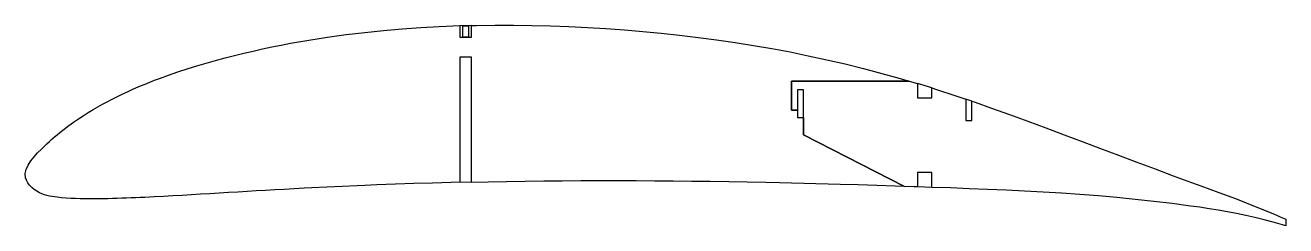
# Model space of a CAD drawing. Header units: millimetres. Extents: x -152 to 286, y -70 to 0.
import ezdxf

# ---------------------------------------------------------------- set-up
doc = ezdxf.new("R2010")
doc.units = ezdxf.units.MM

msp = doc.modelspace()

# ---------------------------------------------------------------- linework, layer by layer
for p, q in [((3, 0.04), (-1, -0.01)), ((-1, -3.96), (0, -3.96)), ((0, -3.96), (0, 0)), ((0, 0), (2, 0)), ((2, -3.96), (0, -3.96)), ((2, 0), (2, -3.96)), ((163, -21.63), (158, -20.09)), ((176.88, -26.2), (174.88, -25.52)), ((3, -54.48), (-1, -54.41)), ((163, -56.17), (158, -56))]:
    msp.add_line(p, q)
at = {"color": 3, "linetype": 'Continuous', "lineweight": 25}
msp.add_lwpolyline([(152.02, -18.33), (155.18, -19.26), (114.28, -19.26), (114.28, -29.39), (116.37, -29.39), (116.37, -31.93), (118.37, -31.93), (118.37, -37.95), (153.5, -55.85), (150.28, -55.74), (143.86, -55.53), (137.43, -55.33), (131.14, -55.15), (110.04, -54.61), (105.29, -54.51), (98.87, -54.38), (92.44, -54.27), (86.01, -54.17), (79.58, -54.09), (73.15, -54.03), (66.71, -53.98), (60.27, -53.94), (53.84, -53.93), (47.41, -53.93), (40.97, -53.95), (34.54, -53.99), (28.1, -54.05), (21.66, -54.13), (15.22, -54.23), (8.77, -54.35), (3, -54.48), (3, -10.96), (-1, -10.96), (-1, -54.41), (-4.1, -54.48), (-10.54, -54.67), (-16.99, -54.88), (-23.44, -55.1), (-29.89, -55.35), (-34.11, -55.53), (-55.21, -56.51), (-62.12, -56.88), (-65.34, -57.06), (-68.57, -57.24), (-71.79, -57.42), (-75.02, -57.61), (-78.24, -57.8), (-81.47, -58), (-84.69, -58.19), (-87.92, -58.39), (-91.14, -58.59), (-94.37, -58.78), (-97.59, -58.97), (-100.82, -59.16), (-104.05, -59.33), (-107.27, -59.49), (-108.88, -59.57), (-110.5, -59.65), (-112.11, -59.72), (-113.72, -59.79), (-115.33, -59.85), (-116.94, -59.92), (-118.55, -59.98), (-120.16, -60.04), (-121.77, -60.09), (-123.38, -60.14), (-124.99, -60.18), (-126.6, -60.21), (-128.21, -60.22), (-129.83, -60.22), (-131.44, -60.2), (-133.05, -60.16), (-134.66, -60.09), (-136.26, -60.01), (-137.87, -59.9), (-139.47, -59.76), (-141.06, -59.59), (-141.95, -59.49), (-142.84, -59.36), (-143.72, -59.2), (-144.6, -59), (-145.47, -58.75), (-146.33, -58.44), (-147.18, -58.05), (-148.13, -57.52), (-149.03, -56.9), (-149.87, -56.19), (-150.61, -55.42), (-151.24, -54.6), (-151.72, -53.73), (-152.02, -52.84), (-152.13, -51.38), (-151.8, -49.91), (-151.12, -48.43), (-150.18, -46.98), (-149.04, -45.56), (-147.8, -44.19), (-146.52, -42.89), (-145.57, -41.96), (-144.64, -41.08), (-143.73, -40.24), (-142.82, -39.42), (-141.92, -38.64), (-141, -37.87), (-140.08, -37.12), (-138.53, -35.91), (-136.93, -34.72), (-135.3, -33.56), (-133.63, -32.41), (-131.93, -31.3), (-130.21, -30.21), (-128.47, -29.15), (-126.85, -28.21), (-125.23, -27.29), (-123.59, -26.4), (-121.95, -25.53), (-120.29, -24.69), (-118.62, -23.87), (-116.14, -22.71), (-114.53, -21.97), (-113.71, -21.63), (-112.08, -20.93), (-110.44, -20.25), (-108.79, -19.59), (-107.14, -18.95), (-105.47, -18.32), (-102.26, -17.15), (-99.03, -16.03), (-95.78, -14.97), (-92.51, -13.95), (-89.23, -12.98), (-85.94, -12.05), (-82.64, -11.16), (-79.42, -10.33), (-76.18, -9.54), (-72.94, -8.78), (-69.69, -8.05), (-66.43, -7.36), (-63.17, -6.71), (-59.9, -6.08), (-53.48, -4.96), (-47.04, -3.95), (-40.58, -3.06), (-34.1, -2.29), (-27.62, -1.62), (-21.12, -1.06), (-14.61, -0.59), (-8.18, -0.22), (-1, 0.04), (-1, -3.96), (3, -3.96), (3, 0.04), (4.7, 0.07), (11.14, 0.17), (17.58, 0.19), (24.02, 0.12), (30.46, -0.03), (36.89, -0.26), (43.32, -0.57), (49.74, -0.95), (56.15, -1.42), (62.56, -1.96), (68.96, -2.57), (75.36, -3.27), (81.79, -4.04), (88.21, -4.89), (94.61, -5.82), (101.01, -6.83), (107.38, -7.93), (113.75, -9.12), (120.09, -10.4), (126.53, -11.8), (132.94, -13.29), (139.32, -14.88), (145.69, -16.56)], close=True, dxfattribs=at)
at = {"color": 1, "linetype": 'Continuous', "lineweight": 25}
msp.add_lwpolyline([(118.37, -37.95), (118.37, -22.3), (116.37, -22.3), (116.37, -29.39), (114.28, -29.39), (114.28, -19.26), (155.18, -19.26), (158, -20.09), (158, -25.09), (163, -25.09), (163, -21.63), (164.62, -22.13), (171.02, -24.21), (174.88, -25.52), (174.88, -32.94), (176.88, -32.94), (176.88, -26.2), (178.06, -26.6), (183.74, -28.59), (190.06, -30.87), (196.38, -33.18), (202.68, -35.53), (208.98, -37.89), (215.31, -40.28), (221.63, -42.66), (227.96, -45.04), (234.28, -47.41), (240.62, -49.78), (246.95, -52.13), (253.3, -54.47), (256.47, -55.63), (259.65, -56.79), (262.82, -57.96), (265.99, -59.14), (269.16, -60.33), (272.31, -61.55), (275.46, -62.79), (278.64, -64.08), (281.81, -65.4), (284.97, -66.74), (286.06, -67.21), (286.06, -69.53), (284.87, -69.16), (281.69, -68.27), (278.5, -67.42), (275.29, -66.63), (272.13, -65.92), (268.95, -65.26), (265.77, -64.66), (262.57, -64.11), (259.37, -63.59), (256.16, -63.11), (252.94, -62.66), (246.55, -61.81), (240.15, -61.04), (233.75, -60.35), (227.35, -59.72), (220.93, -59.15), (214.52, -58.65), (208.09, -58.2), (201.67, -57.81), (195.25, -57.46), (188.84, -57.16), (182.41, -56.88), (175.99, -56.63), (169.56, -56.39), (163.14, -56.17), (163, -56.17), (163, -51), (158, -51), (158, -56), (156.71, -55.95), (153.5, -55.85)], close=True, dxfattribs=at)

doc.saveas('drawing.dxf')
